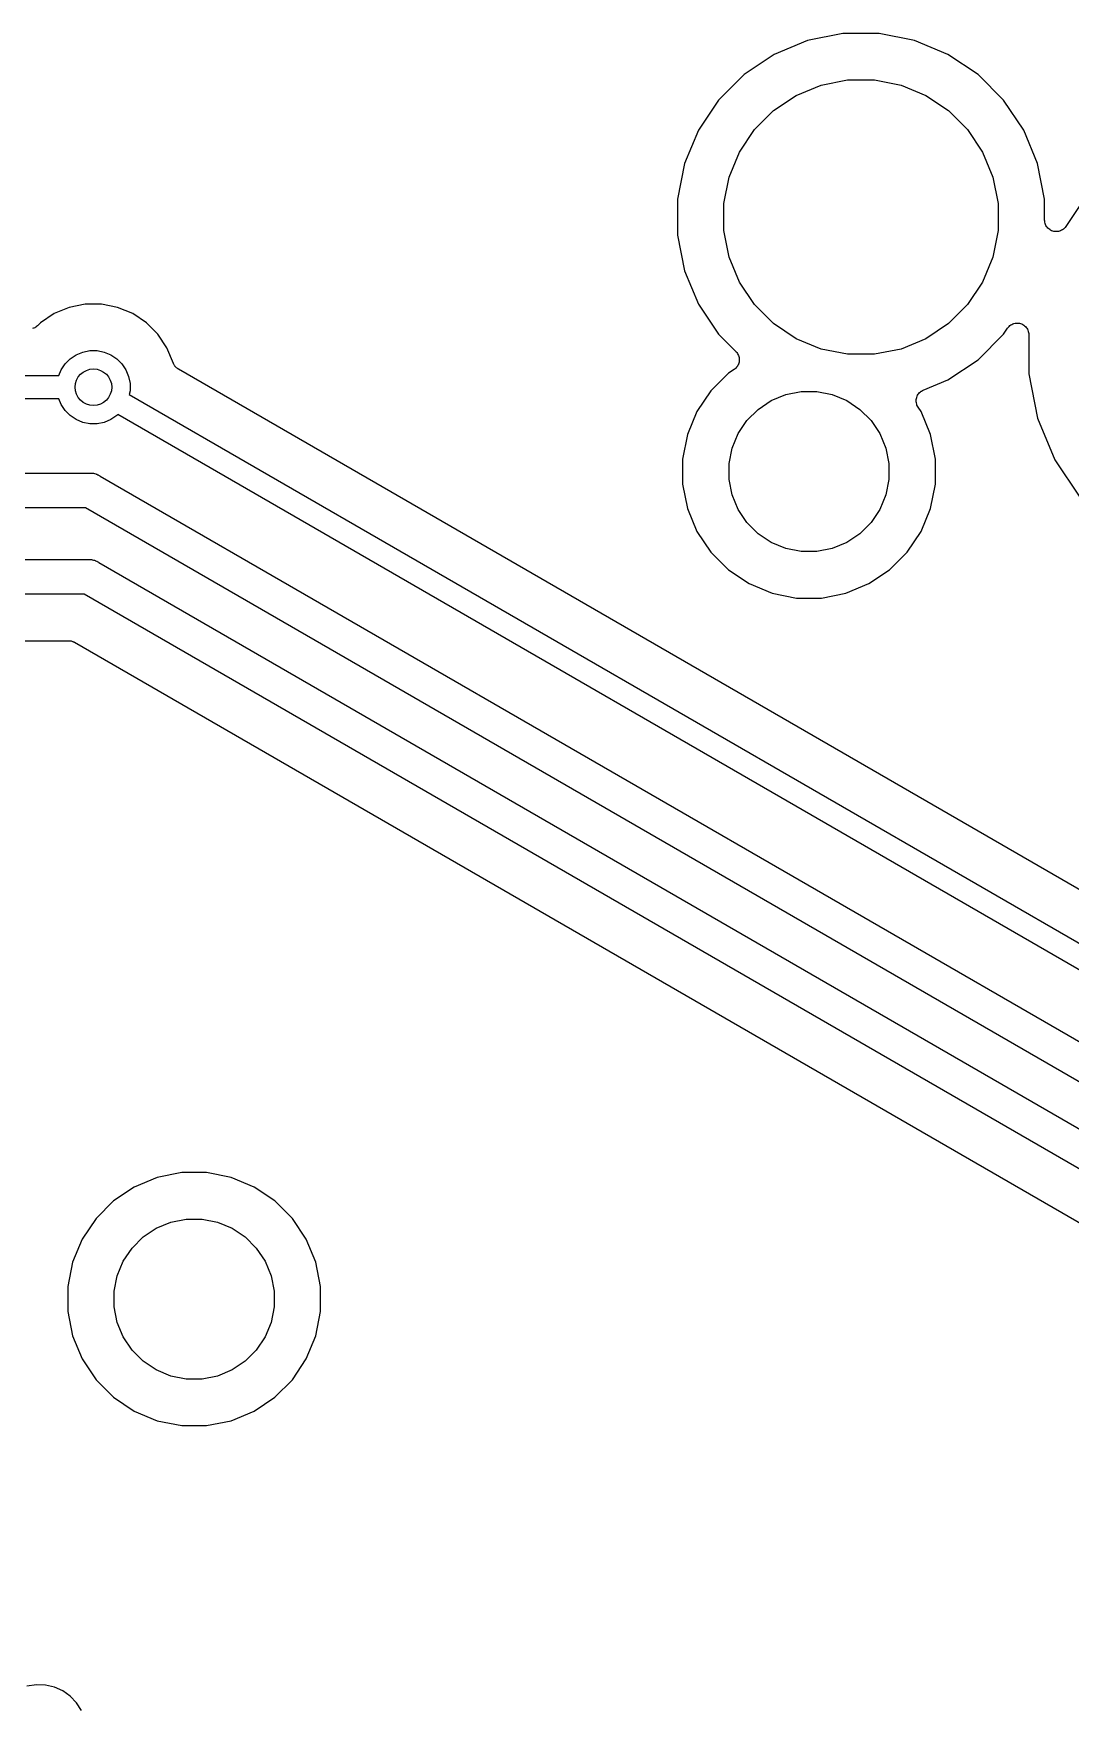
# Model space of a CAD drawing. Extents: x 0.5 to 11.2, y -6.4 to -1.8.
# Drawn here: x 9.279 to 9.726, y -4.019 to -3.299 of the extents above; entities that cross this region are included whole.
import ezdxf

# ---------------------------------------------------------------- set-up
doc = ezdxf.new("R2010")
doc.units = 0
doc.header["$MEASUREMENT"] = 0
doc.layers.add('BLACK', color=7, linetype='CONTINUOUS')

msp = doc.modelspace()

# ---------------------------------------------------------------- linework, layer by layer
at = {"layer": 'BLACK', "linetype": 'CONTINUOUS'}
for p, q in [((9.62812, -3.29861), (9.61285, -3.30165)), ((9.64369, -3.29861), (9.62812, -3.29861)), ((9.65897, -3.30165), (9.64369, -3.29861)), ((9.59846, -3.30761), (9.58551, -3.31626)), ((9.61285, -3.30165), (9.59846, -3.30761)), ((9.67335, -3.30761), (9.65897, -3.30165)), ((9.6863, -3.31626), (9.67335, -3.30761)), ((9.58551, -3.31626), (9.5745, -3.32727)), ((9.60793, -3.32534), (9.61868, -3.32088)), ((9.61868, -3.32088), (9.63009, -3.31861)), ((9.63009, -3.31861), (9.64172, -3.31861)), ((9.64172, -3.31861), (9.65313, -3.32088)), ((9.65313, -3.32088), (9.66388, -3.32534)), ((9.69731, -3.32727), (9.6863, -3.31626)), ((9.5745, -3.32727), (9.56585, -3.34022)), ((9.59826, -3.3318), (9.60793, -3.32534)), ((9.66388, -3.32534), (9.67355, -3.3318)), ((9.70596, -3.34022), (9.69731, -3.32727)), ((9.59004, -3.34002), (9.59826, -3.3318)), ((9.67355, -3.3318), (9.68178, -3.34002)), ((9.56585, -3.34022), (9.55989, -3.35461)), ((9.58357, -3.3497), (9.59004, -3.34002)), ((9.68178, -3.34002), (9.68824, -3.3497)), ((9.71192, -3.35461), (9.70596, -3.34022)), ((9.57912, -3.36044), (9.58357, -3.3497)), ((9.68824, -3.3497), (9.69269, -3.36044)), ((9.55989, -3.35461), (9.55685, -3.36988)), ((9.71496, -3.36988), (9.71192, -3.35461)), ((9.57685, -3.37185), (9.57912, -3.36044)), ((9.69269, -3.36044), (9.69496, -3.37185)), ((9.55685, -3.36988), (9.55685, -3.38546)), ((9.57685, -3.38349), (9.57685, -3.37185)), ((9.69496, -3.37185), (9.69496, -3.38349)), ((9.71496, -3.37892), (9.71496, -3.36988)), ((9.73017, -3.37265), (9.72412, -3.3817)), ((9.71501, -3.3794), (9.71496, -3.37892)), ((9.71505, -3.37988), (9.71501, -3.3794)), ((9.71506, -3.37989), (9.71505, -3.37988)), ((9.7152, -3.38036), (9.71506, -3.37989)), ((9.71506, -3.37989), (9.71506, -3.37989)), ((9.55685, -3.38546), (9.55989, -3.40073)), ((9.57912, -3.39489), (9.57685, -3.38349)), ((9.69496, -3.38349), (9.69269, -3.39489)), ((9.71533, -3.38082), (9.7152, -3.38036)), ((9.71534, -3.38082), (9.71533, -3.38082)), ((9.71534, -3.38083), (9.71534, -3.38082)), ((9.71557, -3.38126), (9.71534, -3.38083)), ((9.71579, -3.38168), (9.71557, -3.38126)), ((9.7158, -3.38169), (9.71579, -3.38168)), ((9.71579, -3.38168), (9.71579, -3.38168)), ((9.7161, -3.38206), (9.7158, -3.38169)), ((9.71641, -3.38244), (9.7161, -3.38206)), ((9.71641, -3.38245), (9.71641, -3.38244)), ((9.71641, -3.38244), (9.71641, -3.38244)), ((9.71678, -3.38275), (9.71641, -3.38245)), ((9.71716, -3.38306), (9.71678, -3.38275)), ((9.71717, -3.38307), (9.71716, -3.38306)), ((9.71716, -3.38306), (9.71716, -3.38306)), ((9.71759, -3.3833), (9.71717, -3.38307)), ((9.71801, -3.38353), (9.71759, -3.3833)), ((9.71802, -3.38353), (9.71801, -3.38353)), ((9.71849, -3.38368), (9.71802, -3.38353)), ((9.71802, -3.38353), (9.71802, -3.38353)), ((9.71894, -3.38382), (9.71849, -3.38368)), ((9.71895, -3.38382), (9.71894, -3.38382)), ((9.71896, -3.38382), (9.71895, -3.38382)), ((9.71944, -3.38387), (9.71896, -3.38382)), ((9.71991, -3.38392), (9.71944, -3.38387)), ((9.71992, -3.38392), (9.71991, -3.38392)), ((9.71993, -3.38392), (9.71992, -3.38392)), ((9.72041, -3.38388), (9.71993, -3.38392)), ((9.72089, -3.38384), (9.72041, -3.38388)), ((9.7209, -3.38383), (9.72089, -3.38384)), ((9.72089, -3.38384), (9.72089, -3.38384)), ((9.72136, -3.3837), (9.7209, -3.38383)), ((9.72182, -3.38356), (9.72136, -3.3837)), ((9.72183, -3.38356), (9.72182, -3.38356)), ((9.72184, -3.38356), (9.72183, -3.38356)), ((9.72226, -3.38333), (9.72184, -3.38356)), ((9.72269, -3.38311), (9.72226, -3.38333)), ((9.7227, -3.38311), (9.72269, -3.38311)), ((9.72269, -3.38311), (9.72269, -3.38311)), ((9.72307, -3.38281), (9.7227, -3.38311)), ((9.72345, -3.3825), (9.72307, -3.38281)), ((9.72346, -3.3825), (9.72345, -3.3825)), ((9.72377, -3.38213), (9.72346, -3.3825)), ((9.72346, -3.3825), (9.72346, -3.3825)), ((9.72408, -3.38176), (9.72377, -3.38213)), ((9.72409, -3.38175), (9.72408, -3.38176)), ((9.72412, -3.3817), (9.72409, -3.38175)), ((9.72409, -3.38175), (9.72409, -3.38175)), ((9.72409, -3.38175), (9.72409, -3.38175)), ((9.55989, -3.40073), (9.56585, -3.41512)), ((9.58357, -3.40564), (9.57912, -3.39489)), ((9.69269, -3.39489), (9.68824, -3.40564)), ((9.59004, -3.41531), (9.58357, -3.40564)), ((9.68824, -3.40564), (9.68178, -3.41531)), ((9.30174, -3.41514), (9.29483, -3.41652)), ((9.30878, -3.41514), (9.30174, -3.41514)), ((9.31569, -3.41652), (9.30878, -3.41514)), ((9.56585, -3.41512), (9.5745, -3.42806)), ((9.59826, -3.42354), (9.59004, -3.41531)), ((9.68178, -3.41531), (9.67355, -3.42354)), ((9.28247, -3.42312), (9.28117, -3.42442)), ((9.28833, -3.41921), (9.28247, -3.42312)), ((9.29483, -3.41652), (9.28833, -3.41921)), ((9.32219, -3.41921), (9.31569, -3.41652)), ((9.32805, -3.42312), (9.32219, -3.41921)), ((9.33303, -3.4281), (9.32805, -3.42312)), ((9.70224, -3.42338), (9.70225, -3.42337)), ((9.70225, -3.42337), (9.70273, -3.42333)), ((9.70225, -3.42337), (9.70225, -3.42337)), ((9.70273, -3.42333), (9.70321, -3.42329)), ((9.70321, -3.42329), (9.70322, -3.42329)), ((9.70322, -3.42329), (9.70323, -3.42329)), ((9.70323, -3.42329), (9.7037, -3.42334)), ((9.7037, -3.42334), (9.70418, -3.42339)), ((9.27949, -3.42553), (9.27904, -3.42566)), ((9.27951, -3.42552), (9.27949, -3.42553)), ((9.27954, -3.42551), (9.27951, -3.42552)), ((9.27995, -3.4253), (9.27954, -3.42551)), ((9.28036, -3.42508), (9.27995, -3.4253)), ((9.28038, -3.42507), (9.28036, -3.42508)), ((9.2804, -3.42505), (9.28038, -3.42507)), ((9.28076, -3.42476), (9.2804, -3.42505)), ((9.28112, -3.42447), (9.28076, -3.42476)), ((9.28115, -3.42444), (9.28112, -3.42447)), ((9.28116, -3.42444), (9.28115, -3.42444)), ((9.28117, -3.42442), (9.28116, -3.42444)), ((9.28116, -3.42444), (9.28116, -3.42444)), ((9.33694, -3.43396), (9.33303, -3.4281)), ((9.5745, -3.42806), (9.58201, -3.43557)), ((9.60793, -3.43), (9.59826, -3.42354)), ((9.61868, -3.43445), (9.60793, -3.43)), ((9.66388, -3.43), (9.65313, -3.43445)), ((9.67355, -3.42354), (9.66388, -3.43)), ((9.6863, -3.43908), (9.69731, -3.42806)), ((9.69731, -3.42806), (9.69902, -3.42551)), ((9.69902, -3.42551), (9.69905, -3.42546)), ((9.69905, -3.42546), (9.69906, -3.42545)), ((9.69905, -3.42546), (9.69905, -3.42546)), ((9.69905, -3.42546), (9.69905, -3.42546)), ((9.69906, -3.42545), (9.69938, -3.42507)), ((9.69938, -3.42507), (9.69968, -3.42471)), ((9.69968, -3.42471), (9.69968, -3.42471)), ((9.69968, -3.42471), (9.69969, -3.42471)), ((9.69969, -3.42471), (9.70007, -3.4244)), ((9.70007, -3.4244), (9.70044, -3.4241)), ((9.70044, -3.4241), (9.70045, -3.4241)), ((9.70045, -3.4241), (9.70088, -3.42387)), ((9.70045, -3.4241), (9.70045, -3.4241)), ((9.70088, -3.42387), (9.7013, -3.42365)), ((9.7013, -3.42365), (9.70131, -3.42365)), ((9.70131, -3.42365), (9.70132, -3.42365)), ((9.70132, -3.42365), (9.70178, -3.42351)), ((9.70178, -3.42351), (9.70224, -3.42338)), ((9.70418, -3.42339), (9.70419, -3.42339)), ((9.70419, -3.42339), (9.7042, -3.42339)), ((9.7042, -3.42339), (9.70465, -3.42353)), ((9.70465, -3.42353), (9.70512, -3.42368)), ((9.70512, -3.42368), (9.70512, -3.42368)), ((9.70512, -3.42368), (9.70513, -3.42368)), ((9.70513, -3.42368), (9.70555, -3.42391)), ((9.70555, -3.42391), (9.70597, -3.42414)), ((9.70597, -3.42414), (9.70598, -3.42415)), ((9.70598, -3.42415), (9.70598, -3.42415)), ((9.70598, -3.42415), (9.70636, -3.42446)), ((9.70636, -3.42446), (9.70673, -3.42476)), ((9.70673, -3.42476), (9.70673, -3.42477)), ((9.70673, -3.42477), (9.70674, -3.42477)), ((9.70674, -3.42477), (9.70703, -3.42514)), ((9.70703, -3.42514), (9.70734, -3.42552)), ((9.70734, -3.42552), (9.70735, -3.42553)), ((9.70735, -3.42553), (9.70735, -3.42553)), ((9.70735, -3.42553), (9.70757, -3.42595)), ((9.70757, -3.42595), (9.7078, -3.42638)), ((9.7078, -3.42638), (9.7078, -3.42639)), ((9.7078, -3.42639), (9.70781, -3.42639)), ((9.70781, -3.42639), (9.70794, -3.42686)), ((9.70794, -3.42686), (9.70808, -3.42732)), ((9.70808, -3.42732), (9.70808, -3.42732)), ((9.70808, -3.42732), (9.70809, -3.42733)), ((9.70809, -3.42733), (9.70813, -3.42781)), ((9.70813, -3.42781), (9.70818, -3.42829)), ((9.70818, -3.42829), (9.70818, -3.44514)), ((9.29522, -3.43866), (9.2978, -3.43693)), ((9.2978, -3.43693), (9.30066, -3.43575)), ((9.30066, -3.43575), (9.30371, -3.43514)), ((9.30371, -3.43514), (9.30681, -3.43514)), ((9.30681, -3.43514), (9.30985, -3.43575)), ((9.30985, -3.43575), (9.31272, -3.43693)), ((9.31272, -3.43693), (9.3153, -3.43866)), ((9.33975, -3.44074), (9.33694, -3.43396)), ((9.58201, -3.43557), (9.58203, -3.4356)), ((9.58203, -3.4356), (9.58203, -3.4356)), ((9.58203, -3.4356), (9.58203, -3.4356)), ((9.58203, -3.4356), (9.58206, -3.43562)), ((9.58206, -3.43562), (9.58235, -3.43599)), ((9.58235, -3.43599), (9.58265, -3.43636)), ((9.58265, -3.43636), (9.58265, -3.43637)), ((9.58265, -3.43637), (9.58266, -3.43638)), ((9.58266, -3.43638), (9.58288, -3.4368)), ((9.58288, -3.4368), (9.5831, -3.43722)), ((9.5831, -3.43722), (9.58311, -3.43723)), ((9.58311, -3.43723), (9.58311, -3.43725)), ((9.58311, -3.43725), (9.58324, -3.4377)), ((9.58324, -3.4377), (9.58338, -3.43816)), ((9.63009, -3.43672), (9.61868, -3.43445)), ((9.64172, -3.43672), (9.63009, -3.43672)), ((9.65313, -3.43445), (9.64172, -3.43672)), ((9.29028, -3.44589), (9.2913, -3.44343)), ((9.2913, -3.44343), (9.29303, -3.44085)), ((9.29303, -3.44085), (9.29522, -3.43866)), ((9.3153, -3.43866), (9.31749, -3.44085)), ((9.31749, -3.44085), (9.31921, -3.44343)), ((9.31921, -3.44343), (9.3204, -3.4463)), ((9.33981, -3.44086), (9.33975, -3.44074)), ((9.33986, -3.44099), (9.33981, -3.44086)), ((9.34004, -3.44129), (9.33986, -3.44099)), ((9.34021, -3.4416), (9.34004, -3.44129)), ((9.34029, -3.44171), (9.34021, -3.4416)), ((9.34036, -3.44182), (9.34029, -3.44171)), ((9.3406, -3.44208), (9.34036, -3.44182)), ((9.34083, -3.44236), (9.3406, -3.44208)), ((9.34093, -3.44244), (9.34083, -3.44236)), ((9.34102, -3.44254), (9.34093, -3.44244)), ((9.34131, -3.44275), (9.34102, -3.44254)), ((9.34158, -3.44298), (9.34131, -3.44275)), ((9.3417, -3.44304), (9.34158, -3.44298)), ((9.34181, -3.44312), (9.3417, -3.44304)), ((9.34187, -3.44316), (9.34181, -3.44312)), ((9.75726, -3.68299), (9.34187, -3.44316)), ((9.57878, -3.44491), (9.5712, -3.45249)), ((9.58125, -3.44326), (9.57878, -3.44491)), ((9.58162, -3.44296), (9.58125, -3.44326)), ((9.58198, -3.44267), (9.58162, -3.44296)), ((9.58199, -3.44265), (9.58198, -3.44267)), ((9.582, -3.44264), (9.58199, -3.44265)), ((9.58231, -3.44227), (9.582, -3.44264)), ((9.58261, -3.44192), (9.58231, -3.44227)), ((9.58262, -3.44189), (9.58261, -3.4419)), ((9.58261, -3.4419), (9.58261, -3.44192)), ((9.58285, -3.44147), (9.58262, -3.44189)), ((9.58307, -3.44106), (9.58285, -3.44147)), ((9.58308, -3.44104), (9.58307, -3.44106)), ((9.58309, -3.44103), (9.58308, -3.44104)), ((9.58323, -3.44057), (9.58309, -3.44103)), ((9.58337, -3.44013), (9.58323, -3.44057)), ((9.58342, -3.43962), (9.58337, -3.4401)), ((9.58337, -3.4401), (9.58337, -3.44011)), ((9.58337, -3.44011), (9.58337, -3.44013)), ((9.58338, -3.43816), (9.58338, -3.43817)), ((9.58338, -3.43817), (9.58339, -3.43819)), ((9.58339, -3.43819), (9.58343, -3.43865)), ((9.58347, -3.43916), (9.58342, -3.43962)), ((9.58343, -3.43865), (9.58347, -3.43913)), ((9.58347, -3.43913), (9.58347, -3.43914)), ((9.58347, -3.43914), (9.58347, -3.43916)), ((9.67335, -3.44773), (9.6863, -3.43908)), ((8.52667, -3.44589), (9.29028, -3.44589)), ((9.3204, -3.4463), (9.32101, -3.44934)), ((9.32101, -3.44934), (9.32101, -3.45244)), ((9.66231, -3.45235), (9.66273, -3.45213)), ((9.66273, -3.45213), (9.67335, -3.44773)), ((9.70818, -3.44514), (9.71196, -3.46417)), ((9.29028, -3.45589), (8.52667, -3.45589)), ((9.2913, -3.45835), (9.29028, -3.45589)), ((9.29303, -3.46093), (9.2913, -3.45835)), ((9.32101, -3.45244), (9.32069, -3.45403)), ((9.32069, -3.45403), (9.79396, -3.72727)), ((9.5712, -3.45249), (9.56524, -3.46141)), ((9.59153, -3.46044), (9.59718, -3.45667)), ((9.59718, -3.45667), (9.60344, -3.45408)), ((9.60344, -3.45408), (9.6101, -3.45275)), ((9.6101, -3.45275), (9.61689, -3.45275)), ((9.61689, -3.45275), (9.62354, -3.45408)), ((9.62354, -3.45408), (9.62981, -3.45667)), ((9.62981, -3.45667), (9.63545, -3.46044)), ((9.65964, -3.45669), (9.65969, -3.45622)), ((9.65964, -3.45671), (9.65964, -3.45669)), ((9.65964, -3.45672), (9.65964, -3.45671)), ((9.65969, -3.45719), (9.65964, -3.45672)), ((9.65969, -3.45622), (9.65974, -3.45575)), ((9.65973, -3.45766), (9.65969, -3.45719)), ((9.65973, -3.45768), (9.65973, -3.45766)), ((9.65973, -3.45769), (9.65973, -3.45768)), ((9.65987, -3.45815), (9.65973, -3.45769)), ((9.65974, -3.45575), (9.65975, -3.45574)), ((9.65975, -3.45572), (9.65989, -3.45527)), ((9.65975, -3.45574), (9.65975, -3.45572)), ((9.66, -3.4586), (9.65987, -3.45815)), ((9.65989, -3.45527), (9.66003, -3.45482)), ((9.66, -3.45861), (9.66, -3.4586)), ((9.66001, -3.45863), (9.66, -3.45861)), ((9.66023, -3.45904), (9.66001, -3.45863)), ((9.66003, -3.45482), (9.66004, -3.4548)), ((9.66004, -3.45479), (9.66027, -3.45438)), ((9.66004, -3.4548), (9.66004, -3.45479)), ((9.66045, -3.45947), (9.66023, -3.45904)), ((9.66027, -3.45438), (9.66049, -3.45396)), ((9.66049, -3.45396), (9.6605, -3.45395)), ((9.6605, -3.45395), (9.66051, -3.45393)), ((9.66051, -3.45393), (9.66081, -3.45357)), ((9.66081, -3.45357), (9.66111, -3.45321)), ((9.66111, -3.45321), (9.66112, -3.4532)), ((9.66112, -3.4532), (9.66113, -3.45318)), ((9.66113, -3.45318), (9.6615, -3.45289)), ((9.6615, -3.45289), (9.66187, -3.45259)), ((9.66187, -3.45259), (9.66188, -3.45258)), ((9.66188, -3.45258), (9.66189, -3.45257)), ((9.66189, -3.45257), (9.66231, -3.45235)), ((9.29522, -3.46312), (9.29303, -3.46093)), ((9.2978, -3.46485), (9.29522, -3.46312)), ((9.30066, -3.46603), (9.2978, -3.46485)), ((9.30371, -3.46664), (9.30066, -3.46603)), ((9.30985, -3.46603), (9.30681, -3.46664)), ((9.31272, -3.46485), (9.30985, -3.46603)), ((9.3153, -3.46312), (9.31272, -3.46485)), ((9.31572, -3.4627), (9.3153, -3.46312)), ((9.79054, -3.73684), (9.31572, -3.4627)), ((9.56524, -3.46141), (9.56114, -3.47132)), ((9.58296, -3.47089), (9.58673, -3.46524)), ((9.58673, -3.46524), (9.59153, -3.46044)), ((9.63545, -3.46044), (9.64025, -3.46524)), ((9.64025, -3.46524), (9.64402, -3.47089)), ((9.66046, -3.45949), (9.66045, -3.45947)), ((9.66048, -3.45953), (9.66046, -3.45949)), ((9.66046, -3.45949), (9.66046, -3.45949)), ((9.66046, -3.45949), (9.66046, -3.45949)), ((9.66174, -3.46141), (9.66048, -3.45953)), ((9.66585, -3.47132), (9.66174, -3.46141)), ((9.71196, -3.46417), (9.71939, -3.4821)), ((9.30681, -3.46664), (9.30371, -3.46664)), ((9.56114, -3.47132), (9.55904, -3.48184)), ((9.58037, -3.47715), (9.58296, -3.47089)), ((9.64402, -3.47089), (9.64662, -3.47715)), ((9.66794, -3.48184), (9.66585, -3.47132)), ((9.57904, -3.48381), (9.58037, -3.47715)), ((9.64662, -3.47715), (9.64794, -3.48381)), ((9.23819, -3.48786), (9.30323, -3.48786)), ((9.30323, -3.48786), (9.30335, -3.48784)), ((9.30335, -3.48784), (9.30396, -3.48786)), ((9.30396, -3.48786), (9.30421, -3.48786)), ((9.30421, -3.48786), (9.30433, -3.48787)), ((9.30433, -3.48787), (9.30482, -3.48789)), ((9.30482, -3.48789), (9.30507, -3.48794)), ((9.30507, -3.48794), (9.30531, -3.48797)), ((9.30531, -3.48797), (9.30578, -3.48811)), ((9.30578, -3.48811), (9.30626, -3.48822)), ((9.30626, -3.48822), (9.30649, -3.48832)), ((9.55904, -3.48184), (9.55904, -3.49257)), ((9.57904, -3.4906), (9.57904, -3.48381)), ((9.64794, -3.48381), (9.64794, -3.4906)), ((9.66794, -3.49257), (9.66794, -3.48184)), ((9.71939, -3.4821), (9.73017, -3.49823)), ((9.30649, -3.48832), (9.30672, -3.4884)), ((9.30672, -3.4884), (9.30716, -3.48863)), ((9.30716, -3.48863), (9.30727, -3.48868)), ((9.30727, -3.48868), (9.30748, -3.4888)), ((9.30748, -3.4888), (9.30803, -3.48909)), ((9.30803, -3.48909), (9.30812, -3.48917)), ((9.30812, -3.48917), (9.78513, -3.76457)), ((9.55904, -3.49257), (9.56114, -3.50308)), ((9.58037, -3.49725), (9.57904, -3.4906)), ((9.64794, -3.4906), (9.64662, -3.49725)), ((9.66585, -3.50308), (9.66794, -3.49257)), ((9.58296, -3.50352), (9.58037, -3.49725)), ((9.64662, -3.49725), (9.64402, -3.50352)), ((9.30183, -3.50286), (9.23819, -3.50286)), ((9.78, -3.77893), (9.30183, -3.50286)), ((9.56114, -3.50308), (9.56524, -3.51299)), ((9.58673, -3.50916), (9.58296, -3.50352)), ((9.59153, -3.51396), (9.58673, -3.50916)), ((9.64025, -3.50916), (9.63545, -3.51396)), ((9.64402, -3.50352), (9.64025, -3.50916)), ((9.66174, -3.51299), (9.66585, -3.50308)), ((9.56524, -3.51299), (9.5712, -3.52191)), ((9.59718, -3.51773), (9.59153, -3.51396)), ((9.63545, -3.51396), (9.62981, -3.51773)), ((9.65579, -3.52191), (9.66174, -3.51299)), ((9.5712, -3.52191), (9.57878, -3.5295)), ((9.60344, -3.52033), (9.59718, -3.51773)), ((9.6101, -3.52165), (9.60344, -3.52033)), ((9.61689, -3.52165), (9.6101, -3.52165)), ((9.62354, -3.52033), (9.61689, -3.52165)), ((9.62981, -3.51773), (9.62354, -3.52033)), ((9.6482, -3.5295), (9.65579, -3.52191)), ((8.97925, -3.52504), (9.30268, -3.52504)), ((9.30268, -3.52504), (9.3028, -3.52502)), ((9.3028, -3.52502), (9.30341, -3.52504)), ((9.30341, -3.52504), (9.30366, -3.52504)), ((9.30366, -3.52504), (9.30378, -3.52506)), ((9.30378, -3.52506), (9.30427, -3.52507)), ((9.30427, -3.52507), (9.30451, -3.52513)), ((9.30451, -3.52513), (9.30476, -3.52515)), ((9.30476, -3.52515), (9.30523, -3.52529)), ((9.30523, -3.52529), (9.30571, -3.52541)), ((9.30571, -3.52541), (9.30594, -3.52551)), ((9.30594, -3.52551), (9.30617, -3.52558)), ((9.30617, -3.52558), (9.30661, -3.52581)), ((9.30661, -3.52581), (9.30672, -3.52586)), ((9.30672, -3.52586), (9.30693, -3.52599)), ((9.30693, -3.52599), (9.30748, -3.52628)), ((9.30748, -3.52628), (9.30757, -3.52636)), ((9.30757, -3.52636), (9.79034, -3.80508)), ((9.57878, -3.5295), (9.5877, -3.53545)), ((9.63928, -3.53545), (9.6482, -3.5295)), ((9.5877, -3.53545), (9.59761, -3.53956)), ((9.62937, -3.53956), (9.63928, -3.53545)), ((9.30128, -3.54004), (8.97925, -3.54004)), ((9.78522, -3.81944), (9.30128, -3.54004)), ((9.59761, -3.53956), (9.60813, -3.54165)), ((9.60813, -3.54165), (9.61886, -3.54165)), ((9.61886, -3.54165), (9.62937, -3.53956)), ((8.99003, -3.56004), (9.29458, -3.56004)), ((9.29458, -3.56004), (9.29465, -3.56004)), ((9.29465, -3.56004), (9.29495, -3.56008)), ((9.29495, -3.56008), (9.29524, -3.56009)), ((9.29524, -3.56009), (9.29543, -3.56013)), ((9.29543, -3.56013), (9.29562, -3.56015)), ((9.29562, -3.56015), (9.2959, -3.56024)), ((9.2959, -3.56024), (9.29619, -3.56031)), ((9.29619, -3.56031), (9.29637, -3.56039)), ((9.29637, -3.56039), (9.29655, -3.56045)), ((9.29655, -3.56045), (9.29681, -3.56059)), ((9.29681, -3.56059), (9.29708, -3.56071)), ((9.29708, -3.56071), (9.77415, -3.83615)), ((9.34329, -3.78903), (9.33277, -3.79112)), ((9.35401, -3.78903), (9.34329, -3.78903)), ((9.36453, -3.79112), (9.35401, -3.78903)), ((9.32286, -3.79523), (9.31394, -3.80119)), ((9.33277, -3.79112), (9.32286, -3.79523)), ((9.37444, -3.79523), (9.36453, -3.79112)), ((9.38336, -3.80119), (9.37444, -3.79523)), ((9.31394, -3.80119), (9.30636, -3.80877)), ((9.39094, -3.80877), (9.38336, -3.80119)), ((9.30636, -3.80877), (9.3004, -3.81769)), ((9.33233, -3.81295), (9.3386, -3.81036)), ((9.3386, -3.81036), (9.34526, -3.80903)), ((9.34526, -3.80903), (9.35204, -3.80903)), ((9.35204, -3.80903), (9.3587, -3.81036)), ((9.3587, -3.81036), (9.36497, -3.81295)), ((9.3969, -3.81769), (9.39094, -3.80877)), ((9.3004, -3.81769), (9.29629, -3.8276)), ((9.32189, -3.82152), (9.32669, -3.81672)), ((9.32669, -3.81672), (9.33233, -3.81295)), ((9.36497, -3.81295), (9.37061, -3.81672)), ((9.37061, -3.81672), (9.37541, -3.82152)), ((9.401, -3.8276), (9.3969, -3.81769)), ((9.31812, -3.82716), (9.32189, -3.82152)), ((9.37541, -3.82152), (9.37918, -3.82716)), ((9.29629, -3.8276), (9.2942, -3.83812)), ((9.3142, -3.84009), (9.31552, -3.83343)), ((9.31552, -3.83343), (9.31812, -3.82716)), ((9.37918, -3.82716), (9.38177, -3.83343)), ((9.38177, -3.83343), (9.3831, -3.84009)), ((9.4031, -3.83812), (9.401, -3.8276)), ((9.2942, -3.83812), (9.2942, -3.84884)), ((9.3142, -3.84687), (9.3142, -3.84009)), ((9.3831, -3.84009), (9.3831, -3.84687)), ((9.4031, -3.84884), (9.4031, -3.83812)), ((9.31552, -3.85353), (9.3142, -3.84687)), ((9.3831, -3.84687), (9.38177, -3.85353)), ((9.2942, -3.84884), (9.29629, -3.85936)), ((9.31812, -3.8598), (9.31552, -3.85353)), ((9.38177, -3.85353), (9.37918, -3.8598)), ((9.401, -3.85936), (9.4031, -3.84884)), ((9.29629, -3.85936), (9.3004, -3.86927)), ((9.32189, -3.86544), (9.31812, -3.8598)), ((9.37918, -3.8598), (9.37541, -3.86544)), ((9.3969, -3.86927), (9.401, -3.85936)), ((9.3004, -3.86927), (9.30636, -3.87819)), ((9.32669, -3.87024), (9.32189, -3.86544)), ((9.37541, -3.86544), (9.37061, -3.87024)), ((9.39094, -3.87819), (9.3969, -3.86927)), ((9.33233, -3.87401), (9.32669, -3.87024)), ((9.3386, -3.87661), (9.33233, -3.87401)), ((9.34526, -3.87793), (9.3386, -3.87661)), ((9.3587, -3.87661), (9.35204, -3.87793)), ((9.36497, -3.87401), (9.3587, -3.87661)), ((9.37061, -3.87024), (9.36497, -3.87401)), ((9.30636, -3.87819), (9.31394, -3.88577)), ((9.35204, -3.87793), (9.34526, -3.87793)), ((9.38336, -3.88577), (9.39094, -3.87819)), ((9.31394, -3.88577), (9.32286, -3.89173)), ((9.32286, -3.89173), (9.33277, -3.89584)), ((9.36453, -3.89584), (9.37444, -3.89173)), ((9.37444, -3.89173), (9.38336, -3.88577)), ((9.33277, -3.89584), (9.34329, -3.89793)), ((9.34329, -3.89793), (9.35401, -3.89793)), ((9.35401, -3.89793), (9.36453, -3.89584)), ((9.28073, -4.00951), (9.27659, -4.01019)), ((9.28466, -4.00964), (9.28073, -4.00951)), ((9.2885, -4.01053), (9.28466, -4.00964)), ((9.29209, -4.01216), (9.2885, -4.01053)), ((9.29529, -4.01445), (9.29209, -4.01216)), ((9.29798, -4.01733), (9.29529, -4.01445)), ((9.30006, -4.02067), (9.29798, -4.01733))]:
    msp.add_line(p, q, dxfattribs=at)
at = {"layer": 'BLACK'}
msp.add_circle((9.30526, -3.45089), 0.00787, dxfattribs=at)

doc.saveas('drawing.dxf')
